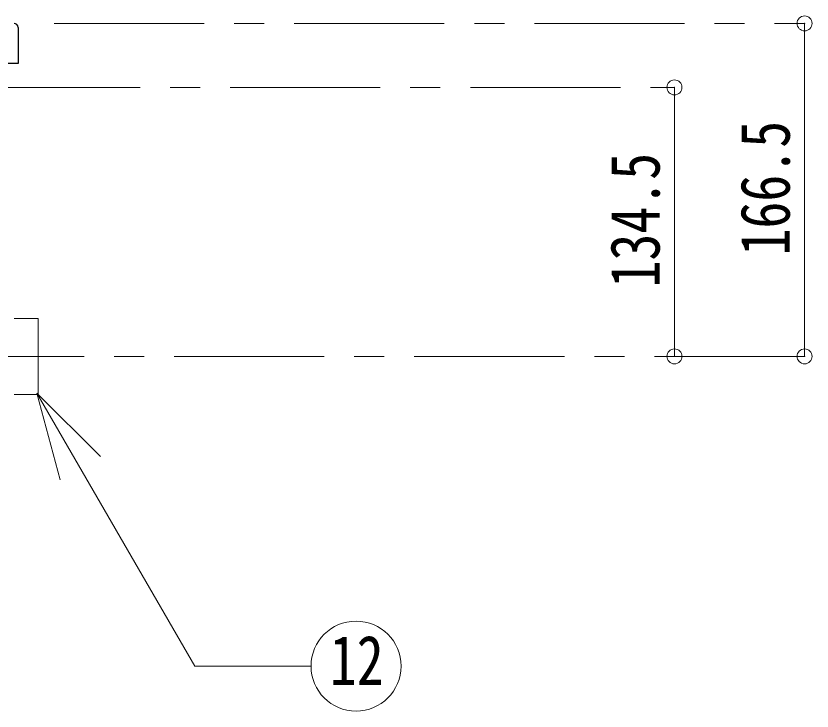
# Model space of a CAD drawing. Units: millimetres at full size, sheet at 1:15. Extents: x -3184 to 2891, y -2037 to 2178.
# Drawn here: x -1775.8 to -1378, y -481 to -133.4 of the extents above; entities that cross this region are included whole.
import ezdxf
from ezdxf.enums import TextEntityAlignment as Align

# ---------------------------------------------------------------- set-up
doc = ezdxf.new("R2010")
doc.units = ezdxf.units.MM
doc.header["$LTSCALE"] = 15
doc.header["$PDMODE"] = 32
doc.header["$PDSIZE"] = 7.5
doc.linetypes.add('CHAIN1', pattern=[8, 5, -1, 1, -1])
doc.layers.add('0-0', color=4, linetype='Continuous', lineweight=9)
doc.styles.add('ＭＳ ゴシック', font='')
doc.styles.get('ＭＳ ゴシック').set_extended_font_data('MS Gothic')

msp = doc.modelspace()

# ---------------------------------------------------------------- linework, layer by layer
at = {"layer": '0-0', "color": 5, "lineweight": 25}
for p, q in [((-1774.7, -139.13), (-1774.7, -157.13)), ((-1774.7, -157.13), (-2193.39, -157.13))]:
    msp.add_line(p, q, dxfattribs=at)
at = {"layer": '0-0', "linetype": 'CHAIN1'}
for p, q in [((-1756.7, -137.13), (-1381.7, -137.13)), ((-1788.7, -169.13), (-1446.7, -169.13)), ((-1381.7, -303.63), (-1839.7, -303.63))]:
    msp.add_line(p, q, dxfattribs=at)
at = {"layer": '0-0'}
for p, q in [((-1381.7, -137.13), (-1381.7, -303.63)), ((-1446.7, -169.13), (-1446.7, -303.63))]:
    msp.add_line(p, q, dxfattribs=at)
at = {"layer": '0-0', "color": 7, "lineweight": 18}
for p, q in [((-1764.7, -284.63), (-1776.7, -284.63)), ((-1764.7, -322.63), (-1764.7, -284.63)), ((-1765.24, -321.97), (-1753.59, -365.44)), ((-1765.24, -321.97), (-1733.42, -353.79)), ((-1765.24, -321.97), (-1686.4, -458.52)), ((-1764.7, -322.63), (-1776.7, -322.63)), ((-1628.32, -458.52), (-1686.4, -458.52))]:
    msp.add_line(p, q, dxfattribs=at)
msp.add_circle((-1605.82, -458.52), 22.5, dxfattribs=at)
at = {"layer": '0-0', "color": 5, "lineweight": 25}
msp.add_arc((-1776.7, -139.13), 2, 0, 90, dxfattribs=at)
at = {"layer": '0-0', "color": 1}
for p in [(-1381.7, -137.13), (-1446.7, -169.13), (-1446.7, -303.63), (-1381.7, -303.63)]:
    msp.add_point(p, dxfattribs=at)

# ---------------------------------------------------------------- texts
at = {"layer": '0-0', "color": 7, "style": 'ＭＳ ゴシック', "width": 0.8}
for s, p in [('166.5', (-1381.7, -253.19)), ('134.5', (-1446.7, -269.19))]:
    msp.add_text(s, height=24.74, rotation=90, dxfattribs=at).set_placement(p, align=Align.BOTTOM_LEFT)
msp.add_text('12', height=24.74, dxfattribs=at).set_placement((-1618.95, -475.39), align=Align.BOTTOM_LEFT)

doc.saveas('drawing.dxf')
